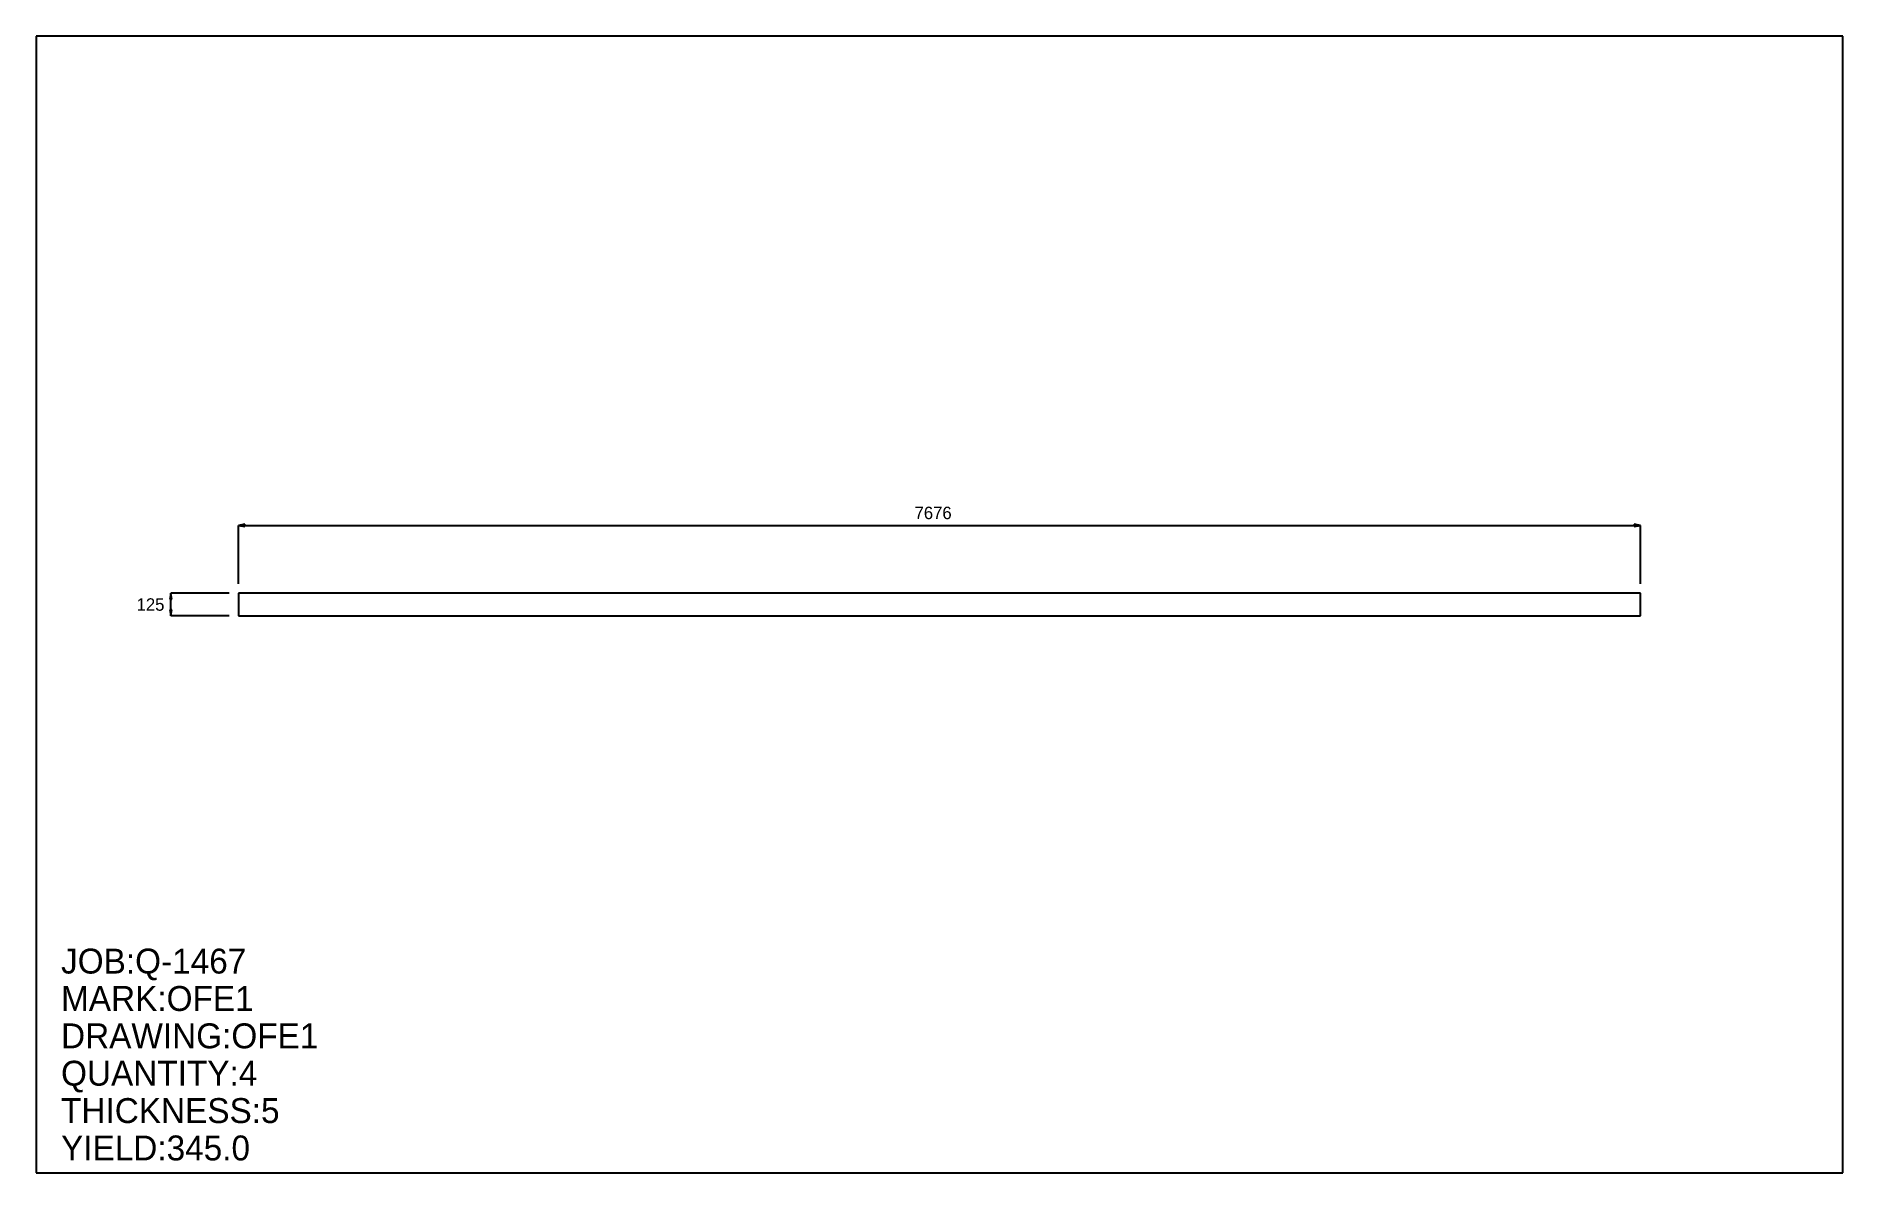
# Model space of a CAD drawing. Extents: x 0 to 9894, y 0 to 6226.
import ezdxf

# ---------------------------------------------------------------- set-up
doc = ezdxf.new("R2010")
doc.units = 0
doc.header["$LTSCALE"] = 0.125
for name, color, linetype in [('2', 7, 'CONTINUOUS'), ('3', 1, 'CONTINUOUS'), ('5', 7, 'CONTINUOUS'), ('6', 6, 'CONTINUOUS')]:
    doc.layers.add(name, color=color, linetype=linetype)

# ---------------------------------------------------------------- blocks, each defined once
blk = doc.blocks.new('ARROW')
at = {"layer": '2', "linetype": 'CONTINUOUS'}
for p, q in [((0, 0), (-1, 0.166667)), ((-1, 0.166667), (-1, -0.166667)), ((-1, -0.166667), (0, 0))]:
    blk.add_line(p, q, dxfattribs=at)
blk = doc.blocks.new('PLATE')
at = {"layer": '3', "linetype": 'CONTINUOUS'}
for p, q in [((0, 0), (0, -125)), ((7676.1001, 0), (0, 0)), ((7676.1001, -125), (7676.1001, 0)), ((0, -125), (7676.1001, -125))]:
    blk.add_line(p, q, dxfattribs=at)
at = {"layer": '5', "linetype": 'CONTINUOUS'}
for p, q in [((-0.1, -62.5), (0.1, -62.5)), ((0, -62.599998), (0, -62.400002))]:
    blk.add_line(p, q, dxfattribs=at)
blk.add_circle((0, -62.5), 0.1, dxfattribs=at)
at = {"layer": '6', "linetype": 'CONTINUOUS'}
for p, q in [((0, 51.174), (0, 371.01151)), ((0, 370.96152), (7676.1001, 370.96152)), ((7676.1001, 51.174), (7676.1001, 371.01151)), ((-51.173992, 0.000004), (-371.01147, 0.000028)), ((-370.96152, -124.99997), (-370.96149, 0.000028)), ((-51.174, -124.99999), (-371.01151, -124.99997))]:
    blk.add_line(p, q, dxfattribs=at)
at = {"layer": '6', "xscale": 34.115997, "yscale": 34.115997, "zscale": 34.115997}
for p, rotation in [((0, 370.96152), 180), ((-370.96149, 0.000028), 90), ((-370.96152, -124.99997), 270)]:
    blk.add_blockref('ARROW', p, dxfattribs=dict(at, rotation=rotation))
blk.add_blockref('ARROW', (7676.1001, 370.96152), dxfattribs=at)
at = {"layer": '5'}
blk.add_text('ZERO', height=0.015, dxfattribs=at).set_placement((0, -62.5))
at = {"layer": '6'}
for s, p in [('7676', (3701.5859, 405.07751)), ('125', (-558.59949, -96.615952))]:
    blk.add_text(s, height=68.232, dxfattribs=at).set_placement(p)

msp = doc.modelspace()

# ---------------------------------------------------------------- linework, layer by layer
at = {"layer": '5', "linetype": 'CONTINUOUS'}
for p, q in [((9893.6406, 6226.1699), (0, 6226.1699)), ((0, 6226.1699), (0, 0)), ((9893.6406, 0), (9893.6406, 6226.1699)), ((0, 0), (9893.6406, 0))]:
    msp.add_line(p, q, dxfattribs=at)

# ---------------------------------------------------------------- block references
at = {"layer": '2'}
msp.add_blockref('PLATE', (1108.7703, 3175.585), dxfattribs=at)

# ---------------------------------------------------------------- texts
at = {"layer": '5'}
for s, p in [('JOB:Q-1467', (136.46399, 1091.7119)), ('MARK:OFE1', (136.46399, 887.01593)), ('DRAWING:OFE1', (136.46399, 682.31995)), ('QUANTITY:4', (136.46399, 477.62396)), ('THICKNESS:5', (136.46399, 272.92798)), ('YIELD:345.0', (136.46399, 68.231995))]:
    msp.add_text(s, height=136.464, dxfattribs=at).set_placement(p)

doc.saveas('drawing.dxf')
